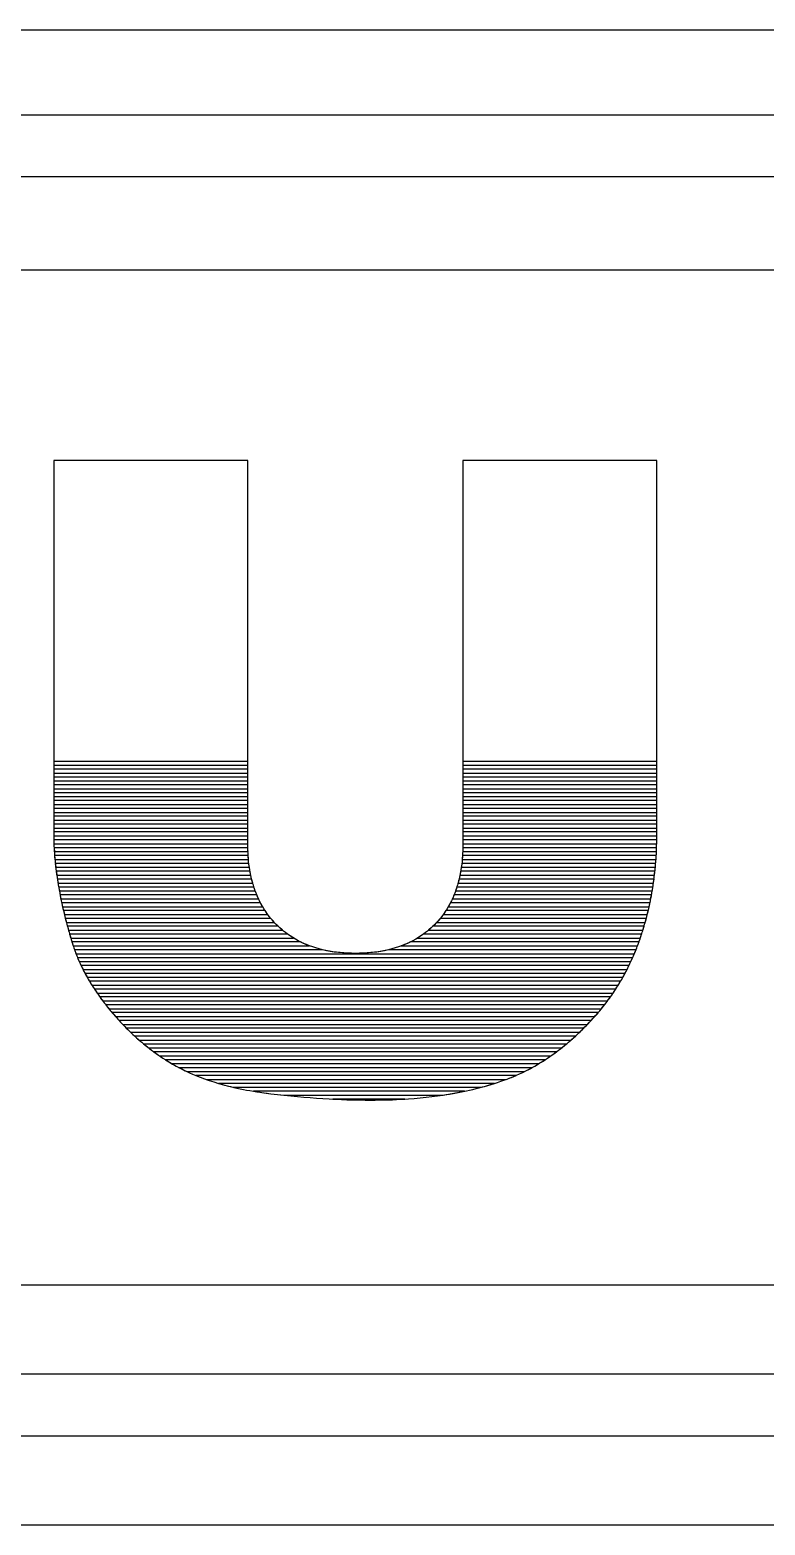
# Model space of a CAD drawing. Header units: inches. Extents: x -18.82 to -13.93, y 5.38 to 6.84.
# Drawn here: x -16.329 to -15.786, y 5.553 to 6.658 of the extents above; entities that cross this region are included whole.
import ezdxf

# ---------------------------------------------------------------- set-up
doc = ezdxf.new("R2010")
doc.units = ezdxf.units.IN
doc.header["$MEASUREMENT"] = 0
doc.layers.add('Layer 1', color=7, linetype='Continuous')

msp = doc.modelspace()

# ---------------------------------------------------------------- linework, layer by layer
at = {"layer": 'Layer 1', "color": 155}
for points in [[(-17.4468, 6.6584), (-17.4005, 6.6046), (-17.3609, 6.545), (-17.3292, 6.4808), (-17.3292, 6.4808), (-17.3292, 6.4808), (-13.9252, 6.4808), (-13.9252, 6.4808), (-13.9252, 6.4808), (-13.9252, 6.4808), (-13.9252, 6.6584), (-13.9252, 6.6584), (-13.9252, 6.6584), (-13.9252, 6.6584), (-17.4468, 6.6584), (-17.4468, 6.6584)], [(-16.3115, 6.1149), (-16.3115, 6.1149), (-16.3115, 6.3401), (-16.3115, 6.3401), (-16.3115, 6.3401), (-16.3115, 6.3401), (-16.1683, 6.3401), (-16.1683, 6.3401), (-16.1683, 6.3401), (-16.1683, 6.3401), (-16.1683, 6.1149), (-16.1683, 6.1149), (-16.1683, 6.1149), (-16.1683, 6.1149), (-16.3115, 6.1149), (-16.3115, 6.1149)], [(-16.0095, 6.3401), (-16.0095, 6.3401), (-15.8662, 6.3401), (-15.8662, 6.3401), (-15.8662, 6.3401), (-15.8662, 6.3401), (-15.8662, 6.1149), (-15.8662, 6.1149), (-15.8662, 6.1149), (-15.8662, 6.1149), (-16.0095, 6.1149), (-16.0095, 6.1149), (-16.0095, 6.1149), (-16.0095, 6.1149), (-16.0095, 6.3401), (-16.0095, 6.3401)], [(-16.3115, 6.1091), (-16.3115, 6.1091), (-16.3115, 6.1178), (-16.3115, 6.1178), (-16.3115, 6.1178), (-16.3115, 6.1178), (-16.1683, 6.1178), (-16.1683, 6.1178), (-16.1683, 6.1178), (-16.1683, 6.1178), (-16.1683, 6.1091), (-16.1683, 6.1091), (-16.1683, 6.1091), (-16.1683, 6.1091), (-16.3115, 6.1091), (-16.3115, 6.1091)], [(-16.3115, 6.1033), (-16.3115, 6.1033), (-16.3115, 6.112), (-16.3115, 6.112), (-16.3115, 6.112), (-16.3115, 6.112), (-16.1683, 6.112), (-16.1683, 6.112), (-16.1683, 6.112), (-16.1683, 6.112), (-16.1683, 6.1033), (-16.1683, 6.1033), (-16.1683, 6.1033), (-16.1683, 6.1033), (-16.3115, 6.1033), (-16.3115, 6.1033)], [(-16.0095, 6.1178), (-16.0095, 6.1178), (-15.8662, 6.1178), (-15.8662, 6.1178), (-15.8662, 6.1178), (-15.8662, 6.1178), (-15.8662, 6.1091), (-15.8662, 6.1091), (-15.8662, 6.1091), (-15.8662, 6.1091), (-16.0095, 6.1091), (-16.0095, 6.1091), (-16.0095, 6.1091), (-16.0095, 6.1091), (-16.0095, 6.1178), (-16.0095, 6.1178)], [(-16.0095, 6.112), (-16.0095, 6.112), (-15.8662, 6.112), (-15.8662, 6.112), (-15.8662, 6.112), (-15.8662, 6.112), (-15.8662, 6.1033), (-15.8662, 6.1033), (-15.8662, 6.1033), (-15.8662, 6.1033), (-16.0095, 6.1033), (-16.0095, 6.1033), (-16.0095, 6.1033), (-16.0095, 6.1033), (-16.0095, 6.112), (-16.0095, 6.112)], [(-16.3115, 6.0975), (-16.3115, 6.0975), (-16.3115, 6.1062), (-16.3115, 6.1062), (-16.3115, 6.1062), (-16.3115, 6.1062), (-16.1683, 6.1062), (-16.1683, 6.1062), (-16.1683, 6.1062), (-16.1683, 6.1062), (-16.1683, 6.0975), (-16.1683, 6.0975), (-16.1683, 6.0975), (-16.1683, 6.0975), (-16.3115, 6.0975), (-16.3115, 6.0975)], [(-16.3115, 6.0917), (-16.3115, 6.0917), (-16.3115, 6.1004), (-16.3115, 6.1004), (-16.3115, 6.1004), (-16.3115, 6.1004), (-16.1683, 6.1004), (-16.1683, 6.1004), (-16.1683, 6.1004), (-16.1683, 6.1004), (-16.1683, 6.0917), (-16.1683, 6.0917), (-16.1683, 6.0917), (-16.1683, 6.0917), (-16.3115, 6.0917), (-16.3115, 6.0917)], [(-16.0095, 6.1062), (-16.0095, 6.1062), (-15.8662, 6.1062), (-15.8662, 6.1062), (-15.8662, 6.1062), (-15.8662, 6.1062), (-15.8662, 6.0975), (-15.8662, 6.0975), (-15.8662, 6.0975), (-15.8662, 6.0975), (-16.0095, 6.0975), (-16.0095, 6.0975), (-16.0095, 6.0975), (-16.0095, 6.0975), (-16.0095, 6.1062), (-16.0095, 6.1062)], [(-16.0095, 6.1004), (-16.0095, 6.1004), (-15.8662, 6.1004), (-15.8662, 6.1004), (-15.8662, 6.1004), (-15.8662, 6.1004), (-15.8662, 6.0917), (-15.8662, 6.0917), (-15.8662, 6.0917), (-15.8662, 6.0917), (-16.0095, 6.0917), (-16.0095, 6.0917), (-16.0095, 6.0917), (-16.0095, 6.0917), (-16.0095, 6.1004), (-16.0095, 6.1004)], [(-16.3115, 6.0859), (-16.3115, 6.0859), (-16.3115, 6.0946), (-16.3115, 6.0946), (-16.3115, 6.0946), (-16.3115, 6.0946), (-16.1683, 6.0946), (-16.1683, 6.0946), (-16.1683, 6.0946), (-16.1683, 6.0946), (-16.1683, 6.0859), (-16.1683, 6.0859), (-16.1683, 6.0859), (-16.1683, 6.0859), (-16.3115, 6.0859), (-16.3115, 6.0859)], [(-16.3115, 6.0801), (-16.3115, 6.0801), (-16.3115, 6.0888), (-16.3115, 6.0888), (-16.3115, 6.0888), (-16.3115, 6.0888), (-16.1683, 6.0888), (-16.1683, 6.0888), (-16.1683, 6.0888), (-16.1683, 6.0888), (-16.1683, 6.0801), (-16.1683, 6.0801), (-16.1683, 6.0801), (-16.1683, 6.0801), (-16.3115, 6.0801), (-16.3115, 6.0801)], [(-16.0095, 6.0946), (-16.0095, 6.0946), (-15.8662, 6.0946), (-15.8662, 6.0946), (-15.8662, 6.0946), (-15.8662, 6.0946), (-15.8662, 6.0859), (-15.8662, 6.0859), (-15.8662, 6.0859), (-15.8662, 6.0859), (-16.0095, 6.0859), (-16.0095, 6.0859), (-16.0095, 6.0859), (-16.0095, 6.0859), (-16.0095, 6.0946), (-16.0095, 6.0946)], [(-16.0095, 6.0888), (-16.0095, 6.0888), (-15.8662, 6.0888), (-15.8662, 6.0888), (-15.8662, 6.0888), (-15.8662, 6.0888), (-15.8662, 6.0801), (-15.8662, 6.0801), (-15.8662, 6.0801), (-15.8662, 6.0801), (-16.0095, 6.0801), (-16.0095, 6.0801), (-16.0095, 6.0801), (-16.0095, 6.0801), (-16.0095, 6.0888), (-16.0095, 6.0888)], [(-17.3322, 5.731), (-17.3645, 5.6666), (-17.4048, 5.607), (-17.4519, 5.5534), (-17.4519, 5.5534), (-17.4519, 5.5534), (-13.9252, 5.5534), (-13.9252, 5.5534), (-13.9252, 5.5534), (-13.9252, 5.5534), (-13.9252, 5.731), (-13.9252, 5.731), (-13.9252, 5.731), (-13.9252, 5.731), (-17.3322, 5.731), (-17.3322, 5.731)]]:
    msp.add_open_spline(points, degree=3, knots=[0, 0, 0, 0, 0.2, 0.2, 0.2, 0.2, 0.4, 0.4, 0.4, 0.4, 0.6, 0.6, 0.6, 0.6, 1, 1, 1, 1], dxfattribs=at)
at = {"layer": 'Layer 1', "color": 7}
for points in [[(-17.3978, 6.5957), (-17.3872, 6.5808), (-17.3769, 6.5655), (-17.3673, 6.5498), (-17.3673, 6.5498), (-17.3673, 6.5498), (-13.9252, 6.5498), (-13.9252, 6.5498), (-13.9252, 6.5498), (-13.9252, 6.5498), (-13.9252, 6.5957), (-13.9252, 6.5957), (-13.9252, 6.5957), (-13.9252, 6.5957), (-17.3978, 6.5957), (-17.3978, 6.5957)], [(-17.369, 5.6652), (-17.3787, 5.6495), (-17.389, 5.6342), (-17.3997, 5.6192), (-17.3997, 5.6192), (-17.3997, 5.6192), (-13.9252, 5.6192), (-13.9252, 5.6192), (-13.9252, 5.6192), (-13.9252, 5.6192), (-13.9252, 5.6652), (-13.9252, 5.6652), (-13.9252, 5.6652), (-13.9252, 5.6652), (-17.369, 5.6652), (-17.369, 5.6652)]]:
    msp.add_open_spline(points, degree=3, knots=[0, 0, 0, 0, 0.2, 0.2, 0.2, 0.2, 0.4, 0.4, 0.4, 0.4, 0.6, 0.6, 0.6, 0.6, 1, 1, 1, 1], dxfattribs=at)
at = {"layer": 'Layer 1', "color": 165}
for points, knots in [([(-16.3115, 6.0743), (-16.3115, 6.0743), (-16.3115, 6.083), (-16.3115, 6.083), (-16.3115, 6.083), (-16.3115, 6.083), (-16.1683, 6.083), (-16.1683, 6.083), (-16.1683, 6.083), (-16.1683, 6.083), (-16.1683, 6.0743), (-16.1683, 6.0743), (-16.1683, 6.0743), (-16.1683, 6.0743), (-16.3115, 6.0743), (-16.3115, 6.0743)], [0, 0, 0, 0, 0.2, 0.2, 0.2, 0.2, 0.4, 0.4, 0.4, 0.4, 0.6, 0.6, 0.6, 0.6, 1, 1, 1, 1]), ([(-16.0095, 6.083), (-16.0095, 6.083), (-15.8662, 6.083), (-15.8662, 6.083), (-15.8662, 6.083), (-15.8662, 6.083), (-15.8662, 6.0743), (-15.8662, 6.0743), (-15.8662, 6.0743), (-15.8662, 6.0743), (-16.0095, 6.0743), (-16.0095, 6.0743), (-16.0095, 6.0743), (-16.0095, 6.0743), (-16.0095, 6.083), (-16.0095, 6.083)], [0, 0, 0, 0, 0.2, 0.2, 0.2, 0.2, 0.4, 0.4, 0.4, 0.4, 0.6, 0.6, 0.6, 0.6, 1, 1, 1, 1]), ([(-16.3115, 6.0685), (-16.3115, 6.0685), (-16.3115, 6.0772), (-16.3115, 6.0772), (-16.3115, 6.0772), (-16.3115, 6.0772), (-16.1683, 6.0772), (-16.1683, 6.0772), (-16.1683, 6.0772), (-16.1683, 6.0772), (-16.1683, 6.0685), (-16.1683, 6.0685), (-16.1683, 6.0685), (-16.1683, 6.0685), (-16.3115, 6.0685), (-16.3115, 6.0685)], [0, 0, 0, 0, 0.2, 0.2, 0.2, 0.2, 0.4, 0.4, 0.4, 0.4, 0.6, 0.6, 0.6, 0.6, 1, 1, 1, 1]), ([(-16.3115, 6.0632), (-16.3115, 6.0632), (-16.3115, 6.0714), (-16.3115, 6.0714), (-16.3115, 6.0714), (-16.3115, 6.0714), (-16.1683, 6.0714), (-16.1683, 6.0714), (-16.1683, 6.0714), (-16.1683, 6.0714), (-16.1683, 6.0627), (-16.1683, 6.0627), (-16.1683, 6.0627), (-16.1683, 6.0627), (-16.3115, 6.0627), (-16.3115, 6.0627), (-16.3115, 6.0627), (-16.3115, 6.0627), (-16.3115, 6.0632), (-16.3115, 6.0632)], [0, 0, 0, 0, 0.166667, 0.166667, 0.166667, 0.166667, 0.333333, 0.333333, 0.333333, 0.333333, 0.5, 0.5, 0.5, 0.5, 0.666667, 0.666667, 0.666667, 0.666667, 1, 1, 1, 1]), ([(-16.0095, 6.0772), (-16.0095, 6.0772), (-15.8662, 6.0772), (-15.8662, 6.0772), (-15.8662, 6.0772), (-15.8662, 6.0772), (-15.8662, 6.0685), (-15.8662, 6.0685), (-15.8662, 6.0685), (-15.8662, 6.0685), (-16.0095, 6.0685), (-16.0095, 6.0685), (-16.0095, 6.0685), (-16.0095, 6.0685), (-16.0095, 6.0772), (-16.0095, 6.0772)], [0, 0, 0, 0, 0.2, 0.2, 0.2, 0.2, 0.4, 0.4, 0.4, 0.4, 0.6, 0.6, 0.6, 0.6, 1, 1, 1, 1]), ([(-16.0095, 6.0714), (-16.0095, 6.0714), (-15.8662, 6.0714), (-15.8662, 6.0714), (-15.8662, 6.0714), (-15.8662, 6.0714), (-15.8662, 6.0632), (-15.8662, 6.0632), (-15.8662, 6.0632), (-15.8662, 6.0632), (-15.8662, 6.0627), (-15.8662, 6.0627), (-15.8662, 6.0627), (-15.8662, 6.0627), (-16.0095, 6.0627), (-16.0095, 6.0627), (-16.0095, 6.0627), (-16.0095, 6.0627), (-16.0095, 6.0714), (-16.0095, 6.0714)], [0, 0, 0, 0, 0.166667, 0.166667, 0.166667, 0.166667, 0.333333, 0.333333, 0.333333, 0.333333, 0.5, 0.5, 0.5, 0.5, 0.666667, 0.666667, 0.666667, 0.666667, 1, 1, 1, 1]), ([(-16.3115, 6.0632), (-16.3115, 6.0632), (-16.3115, 6.0656), (-16.3115, 6.0656), (-16.3115, 6.0656), (-16.3115, 6.0656), (-16.1683, 6.0656), (-16.1683, 6.0656), (-16.1683, 6.0656), (-16.1683, 6.0656), (-16.1683, 6.0569), (-16.1683, 6.0569), (-16.1683, 6.0569), (-16.1683, 6.0569), (-16.3114, 6.0569), (-16.3114, 6.0569), (-16.3114, 6.0569), (-16.3115, 6.059), (-16.3115, 6.0611), (-16.3115, 6.0632)], [0, 0, 0, 0, 0.166667, 0.166667, 0.166667, 0.166667, 0.333333, 0.333333, 0.333333, 0.333333, 0.5, 0.5, 0.5, 0.5, 0.666667, 0.666667, 0.666667, 0.666667, 1, 1, 1, 1]), ([(-16.3115, 6.0598), (-16.3115, 6.0598), (-16.1683, 6.0598), (-16.1683, 6.0598), (-16.1683, 6.0598), (-16.1683, 6.0598), (-16.1683, 6.0566), (-16.1683, 6.0566), (-16.1683, 6.0566), (-16.1683, 6.0547), (-16.1682, 6.0529), (-16.1681, 6.0511), (-16.1681, 6.0511), (-16.1681, 6.0511), (-16.3111, 6.0511), (-16.3111, 6.0511), (-16.3111, 6.0511), (-16.3113, 6.054), (-16.3115, 6.0569), (-16.3115, 6.0598)], [0, 0, 0, 0, 0.166667, 0.166667, 0.166667, 0.166667, 0.333333, 0.333333, 0.333333, 0.333333, 0.5, 0.5, 0.5, 0.5, 0.666667, 0.666667, 0.666667, 0.666667, 1, 1, 1, 1]), ([(-16.0095, 6.0598), (-16.0095, 6.0598), (-15.8662, 6.0598), (-15.8662, 6.0598), (-15.8662, 6.0598), (-15.8663, 6.0569), (-15.8664, 6.0539), (-15.8665, 6.0511), (-15.8665, 6.0511), (-15.8665, 6.0511), (-16.0096, 6.0511), (-16.0096, 6.0511), (-16.0096, 6.0511), (-16.0095, 6.0529), (-16.0095, 6.0547), (-16.0095, 6.0566), (-16.0095, 6.0566), (-16.0095, 6.0566), (-16.0095, 6.0598), (-16.0095, 6.0598)], [0, 0, 0, 0, 0.166667, 0.166667, 0.166667, 0.166667, 0.333333, 0.333333, 0.333333, 0.333333, 0.5, 0.5, 0.5, 0.5, 0.666667, 0.666667, 0.666667, 0.666667, 1, 1, 1, 1]), ([(-16.0095, 6.0656), (-16.0095, 6.0656), (-15.8662, 6.0656), (-15.8662, 6.0656), (-15.8662, 6.0656), (-15.8662, 6.0656), (-15.8662, 6.0632), (-15.8662, 6.0632), (-15.8662, 6.0632), (-15.8662, 6.0611), (-15.8662, 6.059), (-15.8663, 6.0569), (-15.8663, 6.0569), (-15.8663, 6.0569), (-16.0095, 6.0569), (-16.0095, 6.0569), (-16.0095, 6.0569), (-16.0095, 6.0569), (-16.0095, 6.0656), (-16.0095, 6.0656)], [0, 0, 0, 0, 0.166667, 0.166667, 0.166667, 0.166667, 0.333333, 0.333333, 0.333333, 0.333333, 0.5, 0.5, 0.5, 0.5, 0.666667, 0.666667, 0.666667, 0.666667, 1, 1, 1, 1]), ([(-16.3113, 6.054), (-16.3113, 6.054), (-16.1682, 6.054), (-16.1682, 6.054), (-16.1682, 6.054), (-16.1682, 6.051), (-16.168, 6.0481), (-16.1678, 6.0453), (-16.1678, 6.0453), (-16.1678, 6.0453), (-16.3107, 6.0453), (-16.3107, 6.0453), (-16.3107, 6.0453), (-16.311, 6.0482), (-16.3112, 6.0511), (-16.3113, 6.054)], [0, 0, 0, 0, 0.2, 0.2, 0.2, 0.2, 0.4, 0.4, 0.4, 0.4, 0.6, 0.6, 0.6, 0.6, 1, 1, 1, 1]), ([(-16.3109, 6.0482), (-16.3109, 6.0482), (-16.168, 6.0482), (-16.168, 6.0482), (-16.168, 6.0482), (-16.1678, 6.0452), (-16.1675, 6.0423), (-16.1671, 6.0395), (-16.1671, 6.0395), (-16.1671, 6.0395), (-16.3101, 6.0395), (-16.3101, 6.0395), (-16.3101, 6.0395), (-16.3104, 6.0424), (-16.3107, 6.0453), (-16.3109, 6.0482)], [0, 0, 0, 0, 0.2, 0.2, 0.2, 0.2, 0.4, 0.4, 0.4, 0.4, 0.6, 0.6, 0.6, 0.6, 1, 1, 1, 1]), ([(-16.0097, 6.0482), (-16.0097, 6.0482), (-15.8666, 6.0482), (-15.8666, 6.0482), (-15.8666, 6.0482), (-15.8668, 6.0452), (-15.867, 6.0423), (-15.8673, 6.0395), (-15.8673, 6.0395), (-15.8673, 6.0395), (-16.0106, 6.0395), (-16.0106, 6.0395), (-16.0106, 6.0395), (-16.0102, 6.0423), (-16.0099, 6.0452), (-16.0097, 6.0482)], [0, 0, 0, 0, 0.2, 0.2, 0.2, 0.2, 0.4, 0.4, 0.4, 0.4, 0.6, 0.6, 0.6, 0.6, 1, 1, 1, 1]), ([(-16.0095, 6.054), (-16.0095, 6.054), (-15.8664, 6.054), (-15.8664, 6.054), (-15.8664, 6.054), (-15.8665, 6.051), (-15.8666, 6.0481), (-15.8668, 6.0453), (-15.8668, 6.0453), (-15.8668, 6.0453), (-16.01, 6.0453), (-16.01, 6.0453), (-16.01, 6.0453), (-16.0097, 6.0481), (-16.0096, 6.051), (-16.0095, 6.054)], [0, 0, 0, 0, 0.2, 0.2, 0.2, 0.2, 0.4, 0.4, 0.4, 0.4, 0.6, 0.6, 0.6, 0.6, 1, 1, 1, 1]), ([(-16.3104, 6.0424), (-16.3104, 6.0424), (-16.1675, 6.0424), (-16.1675, 6.0424), (-16.1675, 6.0424), (-16.1671, 6.0394), (-16.1666, 6.0365), (-16.166, 6.0336), (-16.166, 6.0336), (-16.166, 6.0336), (-16.3093, 6.0336), (-16.3093, 6.0336), (-16.3093, 6.0336), (-16.3097, 6.0366), (-16.3101, 6.0395), (-16.3104, 6.0424)], [0, 0, 0, 0, 0.2, 0.2, 0.2, 0.2, 0.4, 0.4, 0.4, 0.4, 0.6, 0.6, 0.6, 0.6, 1, 1, 1, 1]), ([(-16.3097, 6.0366), (-16.3097, 6.0366), (-16.1666, 6.0366), (-16.1666, 6.0366), (-16.1666, 6.0366), (-16.1661, 6.0336), (-16.1654, 6.0306), (-16.1646, 6.0278), (-16.1646, 6.0278), (-16.1646, 6.0278), (-16.3084, 6.0278), (-16.3084, 6.0278), (-16.3084, 6.0278), (-16.3089, 6.0308), (-16.3094, 6.0337), (-16.3097, 6.0366)], [0, 0, 0, 0, 0.2, 0.2, 0.2, 0.2, 0.4, 0.4, 0.4, 0.4, 0.6, 0.6, 0.6, 0.6, 1, 1, 1, 1]), ([(-16.0111, 6.0366), (-16.0111, 6.0366), (-15.8676, 6.0366), (-15.8676, 6.0366), (-15.8676, 6.0366), (-15.8679, 6.0336), (-15.8683, 6.0307), (-15.8687, 6.0278), (-15.8687, 6.0278), (-15.8687, 6.0278), (-16.013, 6.0278), (-16.013, 6.0278), (-16.013, 6.0278), (-16.0123, 6.0306), (-16.0116, 6.0335), (-16.0111, 6.0366)], [0, 0, 0, 0, 0.2, 0.2, 0.2, 0.2, 0.4, 0.4, 0.4, 0.4, 0.6, 0.6, 0.6, 0.6, 1, 1, 1, 1]), ([(-16.0103, 6.0424), (-16.0103, 6.0424), (-15.8671, 6.0424), (-15.8671, 6.0424), (-15.8671, 6.0424), (-15.8673, 6.0394), (-15.8676, 6.0365), (-15.8679, 6.0336), (-15.8679, 6.0336), (-15.8679, 6.0336), (-16.0116, 6.0336), (-16.0116, 6.0336), (-16.0116, 6.0336), (-16.0111, 6.0365), (-16.0106, 6.0394), (-16.0103, 6.0424)], [0, 0, 0, 0, 0.2, 0.2, 0.2, 0.2, 0.4, 0.4, 0.4, 0.4, 0.6, 0.6, 0.6, 0.6, 1, 1, 1, 1]), ([(-16.3089, 6.0307), (-16.3089, 6.0307), (-16.1654, 6.0307), (-16.1654, 6.0307), (-16.1654, 6.0307), (-16.1646, 6.0277), (-16.1638, 6.0248), (-16.1627, 6.022), (-16.1627, 6.022), (-16.1627, 6.022), (-16.3074, 6.022), (-16.3074, 6.022), (-16.3074, 6.022), (-16.308, 6.025), (-16.3085, 6.0279), (-16.3089, 6.0307)], [0, 0, 0, 0, 0.2, 0.2, 0.2, 0.2, 0.4, 0.4, 0.4, 0.4, 0.6, 0.6, 0.6, 0.6, 1, 1, 1, 1]), ([(-16.3079, 6.0249), (-16.3079, 6.0249), (-16.1637, 6.0249), (-16.1637, 6.0249), (-16.1637, 6.0249), (-16.1628, 6.0219), (-16.1616, 6.019), (-16.1603, 6.0162), (-16.1603, 6.0162), (-16.1603, 6.0162), (-16.3063, 6.0162), (-16.3063, 6.0162), (-16.3063, 6.0162), (-16.3069, 6.0192), (-16.3074, 6.0221), (-16.3079, 6.0249)], [0, 0, 0, 0, 0.2, 0.2, 0.2, 0.2, 0.4, 0.4, 0.4, 0.4, 0.6, 0.6, 0.6, 0.6, 1, 1, 1, 1]), ([(-16.0139, 6.0249), (-16.0139, 6.0249), (-15.8691, 6.0249), (-15.8691, 6.0249), (-15.8691, 6.0249), (-15.8696, 6.022), (-15.8701, 6.0191), (-15.8707, 6.0162), (-15.8707, 6.0162), (-15.8707, 6.0162), (-16.0172, 6.0162), (-16.0172, 6.0162), (-16.0172, 6.0162), (-16.0159, 6.019), (-16.0148, 6.0219), (-16.0139, 6.0249)], [0, 0, 0, 0, 0.2, 0.2, 0.2, 0.2, 0.4, 0.4, 0.4, 0.4, 0.6, 0.6, 0.6, 0.6, 1, 1, 1, 1]), ([(-16.0123, 6.0307), (-16.0123, 6.0307), (-15.8683, 6.0307), (-15.8683, 6.0307), (-15.8683, 6.0307), (-15.8687, 6.0278), (-15.8691, 6.0249), (-15.8696, 6.022), (-15.8696, 6.022), (-15.8696, 6.022), (-16.0149, 6.022), (-16.0149, 6.022), (-16.0149, 6.022), (-16.0139, 6.0248), (-16.013, 6.0277), (-16.0123, 6.0307)], [0, 0, 0, 0, 0.2, 0.2, 0.2, 0.2, 0.4, 0.4, 0.4, 0.4, 0.6, 0.6, 0.6, 0.6, 1, 1, 1, 1]), ([(-16.3069, 6.0191), (-16.3069, 6.0191), (-16.1616, 6.0191), (-16.1616, 6.0191), (-16.1616, 6.0191), (-16.1603, 6.0161), (-16.1589, 6.0132), (-16.1573, 6.0104), (-16.1573, 6.0104), (-16.1573, 6.0104), (-16.305, 6.0104), (-16.305, 6.0104), (-16.305, 6.0104), (-16.3057, 6.0134), (-16.3063, 6.0163), (-16.3069, 6.0191)], [0, 0, 0, 0, 0.2, 0.2, 0.2, 0.2, 0.4, 0.4, 0.4, 0.4, 0.6, 0.6, 0.6, 0.6, 1, 1, 1, 1]), ([(-16.3057, 6.0133), (-16.3057, 6.0133), (-16.1589, 6.0133), (-16.1589, 6.0133), (-16.1589, 6.0133), (-16.1573, 6.0103), (-16.1555, 6.0074), (-16.1535, 6.0046), (-16.1535, 6.0046), (-16.1535, 6.0046), (-16.3037, 6.0046), (-16.3037, 6.0046), (-16.3037, 6.0046), (-16.3044, 6.0076), (-16.3051, 6.0105), (-16.3057, 6.0133)], [0, 0, 0, 0, 0.2, 0.2, 0.2, 0.2, 0.4, 0.4, 0.4, 0.4, 0.6, 0.6, 0.6, 0.6, 1, 1, 1, 1]), ([(-16.0186, 6.0133), (-16.0186, 6.0133), (-15.8713, 6.0133), (-15.8713, 6.0133), (-15.8713, 6.0133), (-15.8719, 6.0104), (-15.8725, 6.0075), (-15.8733, 6.0046), (-15.8733, 6.0046), (-15.8733, 6.0046), (-16.024, 6.0046), (-16.024, 6.0046), (-16.024, 6.0046), (-16.022, 6.0074), (-16.0202, 6.0103), (-16.0186, 6.0133)], [0, 0, 0, 0, 0.2, 0.2, 0.2, 0.2, 0.4, 0.4, 0.4, 0.4, 0.6, 0.6, 0.6, 0.6, 1, 1, 1, 1]), ([(-16.016, 6.0191), (-16.016, 6.0191), (-15.8701, 6.0191), (-15.8701, 6.0191), (-15.8701, 6.0191), (-15.8707, 6.0162), (-15.8712, 6.0133), (-15.8719, 6.0104), (-15.8719, 6.0104), (-15.8719, 6.0104), (-16.0202, 6.0104), (-16.0202, 6.0104), (-16.0202, 6.0104), (-16.0186, 6.0132), (-16.0172, 6.0161), (-16.016, 6.0191)], [0, 0, 0, 0, 0.2, 0.2, 0.2, 0.2, 0.4, 0.4, 0.4, 0.4, 0.6, 0.6, 0.6, 0.6, 1, 1, 1, 1]), ([(-16.3044, 6.0075), (-16.3044, 6.0075), (-16.1555, 6.0075), (-16.1555, 6.0075), (-16.1555, 6.0075), (-16.1535, 6.0044), (-16.1512, 6.0015), (-16.1487, 5.9988), (-16.1487, 5.9988), (-16.1487, 5.9988), (-16.3022, 5.9988), (-16.3022, 5.9988), (-16.3022, 5.9988), (-16.303, 6.0018), (-16.3037, 6.0047), (-16.3044, 6.0075)], [0, 0, 0, 0, 0.2, 0.2, 0.2, 0.2, 0.4, 0.4, 0.4, 0.4, 0.6, 0.6, 0.6, 0.6, 1, 1, 1, 1]), ([(-16.303, 6.0017), (-16.303, 6.0017), (-16.1512, 6.0017), (-16.1512, 6.0017), (-16.1512, 6.0017), (-16.15, 6.0002), (-16.1486, 5.9987), (-16.1472, 5.9972), (-16.1472, 5.9972), (-16.1457, 5.9958), (-16.1442, 5.9944), (-16.1426, 5.993), (-16.1426, 5.993), (-16.1426, 5.993), (-16.3006, 5.993), (-16.3006, 5.993), (-16.3006, 5.993), (-16.3015, 5.996), (-16.3022, 5.9989), (-16.303, 6.0017)], [0, 0, 0, 0, 0.166667, 0.166667, 0.166667, 0.166667, 0.333333, 0.333333, 0.333333, 0.333333, 0.5, 0.5, 0.5, 0.5, 0.666667, 0.666667, 0.666667, 0.666667, 1, 1, 1, 1]), ([(-16.0262, 6.0017), (-16.0262, 6.0017), (-15.874, 6.0017), (-15.874, 6.0017), (-15.874, 6.0017), (-15.8748, 5.9988), (-15.8756, 5.9959), (-15.8765, 5.993), (-15.8765, 5.993), (-15.8765, 5.993), (-16.0348, 5.993), (-16.0348, 5.993), (-16.0348, 5.993), (-16.0333, 5.9943), (-16.0319, 5.9956), (-16.0305, 5.9969), (-16.0305, 5.9969), (-16.029, 5.9985), (-16.0276, 6.0001), (-16.0262, 6.0017)], [0, 0, 0, 0, 0.166667, 0.166667, 0.166667, 0.166667, 0.333333, 0.333333, 0.333333, 0.333333, 0.5, 0.5, 0.5, 0.5, 0.666667, 0.666667, 0.666667, 0.666667, 1, 1, 1, 1]), ([(-16.022, 6.0075), (-16.022, 6.0075), (-15.8726, 6.0075), (-15.8726, 6.0075), (-15.8726, 6.0075), (-15.8733, 6.0046), (-15.874, 6.0017), (-15.8748, 5.9988), (-15.8748, 5.9988), (-15.8748, 5.9988), (-16.0287, 5.9988), (-16.0287, 5.9988), (-16.0287, 5.9988), (-16.0262, 6.0015), (-16.024, 6.0044), (-16.022, 6.0075)], [0, 0, 0, 0, 0.2, 0.2, 0.2, 0.2, 0.4, 0.4, 0.4, 0.4, 0.6, 0.6, 0.6, 0.6, 1, 1, 1, 1]), ([(-16.3014, 5.9959), (-16.3014, 5.9959), (-16.1459, 5.9959), (-16.1459, 5.9959), (-16.1459, 5.9959), (-16.1424, 5.9926), (-16.1386, 5.9897), (-16.1346, 5.9872), (-16.1346, 5.9872), (-16.1346, 5.9872), (-16.299, 5.9872), (-16.299, 5.9872), (-16.299, 5.9872), (-16.2998, 5.9902), (-16.3007, 5.9931), (-16.3014, 5.9959)], [0, 0, 0, 0, 0.2, 0.2, 0.2, 0.2, 0.4, 0.4, 0.4, 0.4, 0.6, 0.6, 0.6, 0.6, 1, 1, 1, 1]), ([(-16.2998, 5.9901), (-16.2998, 5.9901), (-16.1389, 5.9901), (-16.1389, 5.9901), (-16.1389, 5.9901), (-16.134, 5.9865), (-16.1285, 5.9836), (-16.1226, 5.9814), (-16.1226, 5.9814), (-16.1226, 5.9814), (-16.2972, 5.9814), (-16.2972, 5.9814), (-16.2972, 5.9814), (-16.2976, 5.9825), (-16.2979, 5.9836), (-16.2982, 5.9847), (-16.2982, 5.9847), (-16.2988, 5.9865), (-16.2993, 5.9883), (-16.2998, 5.9901)], [0, 0, 0, 0, 0.166667, 0.166667, 0.166667, 0.166667, 0.333333, 0.333333, 0.333333, 0.333333, 0.5, 0.5, 0.5, 0.5, 0.666667, 0.666667, 0.666667, 0.666667, 1, 1, 1, 1]), ([(-16.0385, 5.9901), (-16.0385, 5.9901), (-15.8775, 5.9901), (-15.8775, 5.9901), (-15.8775, 5.9901), (-15.878, 5.9886), (-15.8785, 5.987), (-15.879, 5.9855), (-15.879, 5.9855), (-15.8795, 5.9841), (-15.88, 5.9828), (-15.8805, 5.9814), (-15.8805, 5.9814), (-15.8805, 5.9814), (-16.0549, 5.9814), (-16.0549, 5.9814), (-16.0549, 5.9814), (-16.0489, 5.9836), (-16.0435, 5.9865), (-16.0385, 5.9901)], [0, 0, 0, 0, 0.166667, 0.166667, 0.166667, 0.166667, 0.333333, 0.333333, 0.333333, 0.333333, 0.5, 0.5, 0.5, 0.5, 0.666667, 0.666667, 0.666667, 0.666667, 1, 1, 1, 1]), ([(-16.0316, 5.9959), (-16.0316, 5.9959), (-15.8757, 5.9959), (-15.8757, 5.9959), (-15.8757, 5.9959), (-15.8765, 5.993), (-15.8775, 5.9901), (-15.8784, 5.9872), (-15.8784, 5.9872), (-15.8784, 5.9872), (-16.0429, 5.9872), (-16.0429, 5.9872), (-16.0429, 5.9872), (-16.0388, 5.9897), (-16.035, 5.9926), (-16.0316, 5.9959)], [0, 0, 0, 0, 0.2, 0.2, 0.2, 0.2, 0.4, 0.4, 0.4, 0.4, 0.6, 0.6, 0.6, 0.6, 1, 1, 1, 1]), ([(-16.2981, 5.9843), (-16.2981, 5.9843), (-16.1293, 5.9843), (-16.1293, 5.9843), (-16.1293, 5.9843), (-16.1179, 5.9787), (-16.1044, 5.9759), (-16.0887, 5.9759), (-16.0887, 5.9759), (-16.0731, 5.9759), (-16.0595, 5.9787), (-16.0482, 5.9843), (-16.0482, 5.9843), (-16.0482, 5.9843), (-15.8795, 5.9843), (-15.8795, 5.9843), (-15.8795, 5.9843), (-15.8805, 5.9814), (-15.8816, 5.9785), (-15.8828, 5.9756), (-15.8828, 5.9756), (-15.8828, 5.9756), (-16.2951, 5.9756), (-16.2951, 5.9756), (-16.2951, 5.9756), (-16.2962, 5.9785), (-16.2972, 5.9814), (-16.2981, 5.9843)], [0, 0, 0, 0, 0.125, 0.125, 0.125, 0.125, 0.25, 0.25, 0.25, 0.25, 0.375, 0.375, 0.375, 0.375, 0.5, 0.5, 0.5, 0.5, 0.625, 0.625, 0.625, 0.625, 0.75, 0.75, 0.75, 0.75, 1, 1, 1, 1]), ([(-16.2962, 5.9785), (-16.2962, 5.9785), (-16.113, 5.9785), (-16.113, 5.9785), (-16.113, 5.9785), (-16.1056, 5.9767), (-16.0975, 5.9759), (-16.0887, 5.9759), (-16.0887, 5.9759), (-16.0799, 5.9759), (-16.0719, 5.9767), (-16.0644, 5.9785), (-16.0644, 5.9785), (-16.0644, 5.9785), (-15.8816, 5.9785), (-15.8816, 5.9785), (-15.8816, 5.9785), (-15.8828, 5.9756), (-15.8841, 5.9727), (-15.8854, 5.9698), (-15.8854, 5.9698), (-15.8854, 5.9698), (-16.2927, 5.9698), (-16.2927, 5.9698), (-16.2927, 5.9698), (-16.294, 5.9727), (-16.2952, 5.9756), (-16.2962, 5.9785)], [0, 0, 0, 0, 0.125, 0.125, 0.125, 0.125, 0.25, 0.25, 0.25, 0.25, 0.375, 0.375, 0.375, 0.375, 0.5, 0.5, 0.5, 0.5, 0.625, 0.625, 0.625, 0.625, 0.75, 0.75, 0.75, 0.75, 1, 1, 1, 1]), ([(-16.294, 5.9727), (-16.294, 5.9727), (-15.8841, 5.9727), (-15.8841, 5.9727), (-15.8841, 5.9727), (-15.8854, 5.9698), (-15.8868, 5.9669), (-15.8882, 5.964), (-15.8882, 5.964), (-15.8882, 5.964), (-16.2899, 5.964), (-16.2899, 5.964), (-16.2899, 5.964), (-16.2914, 5.9669), (-16.2927, 5.9698), (-16.294, 5.9727)], [0, 0, 0, 0, 0.2, 0.2, 0.2, 0.2, 0.4, 0.4, 0.4, 0.4, 0.6, 0.6, 0.6, 0.6, 1, 1, 1, 1]), ([(-16.2914, 5.9669), (-16.2914, 5.9669), (-15.8868, 5.9669), (-15.8868, 5.9669), (-15.8868, 5.9669), (-15.8882, 5.9639), (-15.8897, 5.961), (-15.8913, 5.9582), (-15.8913, 5.9582), (-15.8913, 5.9582), (-16.2869, 5.9582), (-16.2869, 5.9582), (-16.2869, 5.9582), (-16.2885, 5.9611), (-16.29, 5.964), (-16.2914, 5.9669)], [0, 0, 0, 0, 0.2, 0.2, 0.2, 0.2, 0.4, 0.4, 0.4, 0.4, 0.6, 0.6, 0.6, 0.6, 1, 1, 1, 1]), ([(-16.2884, 5.9611), (-16.2884, 5.9611), (-15.8897, 5.9611), (-15.8897, 5.9611), (-15.8897, 5.9611), (-15.8913, 5.9581), (-15.893, 5.9552), (-15.8948, 5.9524), (-15.8948, 5.9524), (-15.8948, 5.9524), (-16.2834, 5.9524), (-16.2834, 5.9524), (-16.2834, 5.9524), (-16.2852, 5.9553), (-16.2869, 5.9582), (-16.2884, 5.9611)], [0, 0, 0, 0, 0.2, 0.2, 0.2, 0.2, 0.4, 0.4, 0.4, 0.4, 0.6, 0.6, 0.6, 0.6, 1, 1, 1, 1]), ([(-16.2852, 5.9553), (-16.2852, 5.9553), (-15.893, 5.9553), (-15.893, 5.9553), (-15.893, 5.9553), (-15.8948, 5.9523), (-15.8966, 5.9494), (-15.8985, 5.9466), (-15.8985, 5.9466), (-15.8985, 5.9466), (-16.2796, 5.9466), (-16.2796, 5.9466), (-16.2796, 5.9466), (-16.2816, 5.9495), (-16.2834, 5.9524), (-16.2852, 5.9553)], [0, 0, 0, 0, 0.2, 0.2, 0.2, 0.2, 0.4, 0.4, 0.4, 0.4, 0.6, 0.6, 0.6, 0.6, 1, 1, 1, 1]), ([(-16.2815, 5.9495), (-16.2815, 5.9495), (-15.8966, 5.9495), (-15.8966, 5.9495), (-15.8966, 5.9495), (-15.8985, 5.9465), (-15.9005, 5.9436), (-15.9026, 5.9408), (-15.9026, 5.9408), (-15.9026, 5.9408), (-16.2754, 5.9408), (-16.2754, 5.9408), (-16.2754, 5.9408), (-16.2776, 5.9437), (-16.2796, 5.9466), (-16.2815, 5.9495)], [0, 0, 0, 0, 0.2, 0.2, 0.2, 0.2, 0.4, 0.4, 0.4, 0.4, 0.6, 0.6, 0.6, 0.6, 1, 1, 1, 1]), ([(-16.2775, 5.9437), (-16.2775, 5.9437), (-15.9005, 5.9437), (-15.9005, 5.9437), (-15.9005, 5.9437), (-15.9026, 5.9407), (-15.9048, 5.9378), (-15.9071, 5.935), (-15.9071, 5.935), (-15.9071, 5.935), (-16.2709, 5.935), (-16.2709, 5.935), (-16.2709, 5.935), (-16.2732, 5.9379), (-16.2754, 5.9408), (-16.2775, 5.9437)], [0, 0, 0, 0, 0.2, 0.2, 0.2, 0.2, 0.4, 0.4, 0.4, 0.4, 0.6, 0.6, 0.6, 0.6, 1, 1, 1, 1]), ([(-16.2732, 5.9379), (-16.2732, 5.9379), (-15.9048, 5.9379), (-15.9048, 5.9379), (-15.9048, 5.9379), (-15.9071, 5.9349), (-15.9095, 5.932), (-15.912, 5.9292), (-15.912, 5.9292), (-15.912, 5.9292), (-16.2659, 5.9292), (-16.2659, 5.9292), (-16.2659, 5.9292), (-16.2659, 5.9292), (-16.2676, 5.9311), (-16.2676, 5.9311), (-16.2676, 5.9311), (-16.2696, 5.9334), (-16.2714, 5.9356), (-16.2732, 5.9379)], [0, 0, 0, 0, 0.166667, 0.166667, 0.166667, 0.166667, 0.333333, 0.333333, 0.333333, 0.333333, 0.5, 0.5, 0.5, 0.5, 0.666667, 0.666667, 0.666667, 0.666667, 1, 1, 1, 1])]:
    msp.add_open_spline(points, degree=3, knots=knots, dxfattribs=at)
at = {"layer": 'Layer 1', "color": 157}
for points, knots in [([(-16.2684, 5.9321), (-16.2684, 5.9321), (-15.9095, 5.9321), (-15.9095, 5.9321), (-15.9095, 5.9321), (-15.912, 5.9291), (-15.9147, 5.9262), (-15.9174, 5.9234), (-15.9174, 5.9234), (-15.9174, 5.9234), (-16.2606, 5.9234), (-16.2606, 5.9234), (-16.2606, 5.9234), (-16.263, 5.9259), (-16.2653, 5.9285), (-16.2676, 5.9311), (-16.2676, 5.9311), (-16.2676, 5.9311), (-16.2684, 5.9321), (-16.2684, 5.9321)], [0, 0, 0, 0, 0.166667, 0.166667, 0.166667, 0.166667, 0.333333, 0.333333, 0.333333, 0.333333, 0.5, 0.5, 0.5, 0.5, 0.666667, 0.666667, 0.666667, 0.666667, 1, 1, 1, 1]), ([(-16.2633, 5.9263), (-16.2633, 5.9263), (-15.9147, 5.9263), (-15.9147, 5.9263), (-15.9147, 5.9263), (-15.9162, 5.9247), (-15.9177, 5.9231), (-15.9193, 5.9215), (-15.9193, 5.9215), (-15.9206, 5.9201), (-15.922, 5.9188), (-15.9233, 5.9176), (-15.9233, 5.9176), (-15.9233, 5.9176), (-16.2548, 5.9176), (-16.2548, 5.9176), (-16.2548, 5.9176), (-16.2577, 5.9203), (-16.2605, 5.9232), (-16.2633, 5.9263)], [0, 0, 0, 0, 0.166667, 0.166667, 0.166667, 0.166667, 0.333333, 0.333333, 0.333333, 0.333333, 0.5, 0.5, 0.5, 0.5, 0.666667, 0.666667, 0.666667, 0.666667, 1, 1, 1, 1]), ([(-16.2578, 5.9205), (-16.2578, 5.9205), (-15.9203, 5.9205), (-15.9203, 5.9205), (-15.9203, 5.9205), (-15.9234, 5.9174), (-15.9265, 5.9145), (-15.9297, 5.9118), (-15.9297, 5.9118), (-15.9297, 5.9118), (-16.2485, 5.9118), (-16.2485, 5.9118), (-16.2485, 5.9118), (-16.2516, 5.9145), (-16.2547, 5.9174), (-16.2578, 5.9205)], [0, 0, 0, 0, 0.2, 0.2, 0.2, 0.2, 0.4, 0.4, 0.4, 0.4, 0.6, 0.6, 0.6, 0.6, 1, 1, 1, 1]), ([(-16.2517, 5.9147), (-16.2517, 5.9147), (-15.9264, 5.9147), (-15.9264, 5.9147), (-15.9264, 5.9147), (-15.9298, 5.9116), (-15.9332, 5.9087), (-15.9367, 5.906), (-15.9367, 5.906), (-15.9367, 5.906), (-16.2414, 5.906), (-16.2414, 5.906), (-16.2414, 5.906), (-16.2449, 5.9087), (-16.2484, 5.9116), (-16.2517, 5.9147)], [0, 0, 0, 0, 0.2, 0.2, 0.2, 0.2, 0.4, 0.4, 0.4, 0.4, 0.6, 0.6, 0.6, 0.6, 1, 1, 1, 1])]:
    msp.add_open_spline(points, degree=3, knots=knots, dxfattribs=at)
at = {"layer": 'Layer 1', "color": 167}
for points, knots in [([(-16.245, 5.9089), (-16.245, 5.9089), (-15.9331, 5.9089), (-15.9331, 5.9089), (-15.9331, 5.9089), (-15.9368, 5.9057), (-15.9406, 5.9028), (-15.9445, 5.9002), (-15.9445, 5.9002), (-15.9445, 5.9002), (-16.2335, 5.9002), (-16.2335, 5.9002), (-16.2335, 5.9002), (-16.2374, 5.9029), (-16.2413, 5.9058), (-16.245, 5.9089)], [0, 0, 0, 0, 0.2, 0.2, 0.2, 0.2, 0.4, 0.4, 0.4, 0.4, 0.6, 0.6, 0.6, 0.6, 1, 1, 1, 1]), ([(-16.2376, 5.9031), (-16.2376, 5.9031), (-15.9405, 5.9031), (-15.9405, 5.9031), (-15.9405, 5.9031), (-15.9447, 5.8999), (-15.949, 5.897), (-15.9534, 5.8944), (-15.9534, 5.8944), (-15.9534, 5.8944), (-16.2243, 5.8944), (-16.2243, 5.8944), (-16.2243, 5.8944), (-16.2288, 5.897), (-16.2332, 5.8999), (-16.2376, 5.9031)], [0, 0, 0, 0, 0.2, 0.2, 0.2, 0.2, 0.4, 0.4, 0.4, 0.4, 0.6, 0.6, 0.6, 0.6, 1, 1, 1, 1]), ([(-16.2291, 5.8973), (-16.2291, 5.8973), (-15.9488, 5.8973), (-15.9488, 5.8973), (-15.9488, 5.8973), (-15.9538, 5.894), (-15.9588, 5.8911), (-15.9639, 5.8885), (-15.9639, 5.8885), (-15.9639, 5.8885), (-16.2133, 5.8885), (-16.2133, 5.8885), (-16.2133, 5.8885), (-16.215, 5.8894), (-16.2167, 5.8902), (-16.2183, 5.8911), (-16.2183, 5.8911), (-16.222, 5.893), (-16.2256, 5.895), (-16.2291, 5.8973)], [0, 0, 0, 0, 0.166667, 0.166667, 0.166667, 0.166667, 0.333333, 0.333333, 0.333333, 0.333333, 0.5, 0.5, 0.5, 0.5, 0.666667, 0.666667, 0.666667, 0.666667, 1, 1, 1, 1]), ([(-16.2191, 5.8914), (-16.2191, 5.8914), (-15.9584, 5.8914), (-15.9584, 5.8914), (-15.9584, 5.8914), (-15.9645, 5.8881), (-15.9706, 5.8853), (-15.9768, 5.883), (-15.9768, 5.883), (-15.9768, 5.883), (-15.9775, 5.8827), (-15.9775, 5.8827), (-15.9775, 5.8827), (-15.9775, 5.8827), (-16.199, 5.8827), (-16.199, 5.8827), (-16.199, 5.8827), (-16.2059, 5.8852), (-16.2124, 5.8879), (-16.2183, 5.8911), (-16.2183, 5.8911), (-16.2183, 5.8911), (-16.2191, 5.8914), (-16.2191, 5.8914)], [0, 0, 0, 0, 0.142857, 0.142857, 0.142857, 0.142857, 0.285714, 0.285714, 0.285714, 0.285714, 0.428571, 0.428571, 0.428571, 0.428571, 0.571429, 0.571429, 0.571429, 0.571429, 0.714286, 0.714286, 0.714286, 0.714286, 1, 1, 1, 1]), ([(-16.2067, 5.8856), (-16.2067, 5.8856), (-15.9702, 5.8856), (-15.9702, 5.8856), (-15.9702, 5.8856), (-15.9724, 5.8847), (-15.9746, 5.8838), (-15.9768, 5.883), (-15.9768, 5.883), (-15.9829, 5.8807), (-15.9893, 5.8787), (-15.996, 5.8769), (-15.996, 5.8769), (-15.996, 5.8769), (-16.1788, 5.8769), (-16.1788, 5.8769), (-16.1788, 5.8769), (-16.1889, 5.8793), (-16.1982, 5.8822), (-16.2067, 5.8856)], [0, 0, 0, 0, 0.166667, 0.166667, 0.166667, 0.166667, 0.333333, 0.333333, 0.333333, 0.333333, 0.5, 0.5, 0.5, 0.5, 0.666667, 0.666667, 0.666667, 0.666667, 1, 1, 1, 1]), ([(-16.19, 5.8798), (-16.19, 5.8798), (-15.986, 5.8798), (-15.986, 5.8798), (-15.986, 5.8798), (-15.9978, 5.8761), (-16.0106, 5.8732), (-16.0243, 5.8711), (-16.0243, 5.8711), (-16.0243, 5.8711), (-16.1416, 5.8711), (-16.1416, 5.8711), (-16.1416, 5.8711), (-16.1448, 5.8715), (-16.148, 5.8718), (-16.1513, 5.8722), (-16.1513, 5.8722), (-16.1654, 5.8739), (-16.1783, 5.8764), (-16.19, 5.8798)], [0, 0, 0, 0, 0.166667, 0.166667, 0.166667, 0.166667, 0.333333, 0.333333, 0.333333, 0.333333, 0.5, 0.5, 0.5, 0.5, 0.666667, 0.666667, 0.666667, 0.666667, 1, 1, 1, 1]), ([(-16.1641, 5.874), (-16.1641, 5.874), (-16.0082, 5.874), (-16.0082, 5.874), (-16.0082, 5.874), (-16.0288, 5.8697), (-16.0519, 5.8675), (-16.0773, 5.8675), (-16.0773, 5.8675), (-16.0999, 5.8675), (-16.1246, 5.869), (-16.1513, 5.8722), (-16.1513, 5.8722), (-16.1557, 5.8727), (-16.16, 5.8734), (-16.1641, 5.874)], [0, 0, 0, 0, 0.2, 0.2, 0.2, 0.2, 0.4, 0.4, 0.4, 0.4, 0.6, 0.6, 0.6, 0.6, 1, 1, 1, 1]), ([(-16.1054, 5.8682), (-16.1054, 5.8682), (-16.0523, 5.8682), (-16.0523, 5.8682), (-16.0523, 5.8682), (-16.0604, 5.8677), (-16.0687, 5.8675), (-16.0773, 5.8675), (-16.0773, 5.8675), (-16.0773, 5.8675), (-16.0784, 5.8675), (-16.0784, 5.8675), (-16.0784, 5.8675), (-16.0871, 5.8675), (-16.0961, 5.8677), (-16.1054, 5.8682)], [0, 0, 0, 0, 0.2, 0.2, 0.2, 0.2, 0.4, 0.4, 0.4, 0.4, 0.6, 0.6, 0.6, 0.6, 1, 1, 1, 1])]:
    msp.add_open_spline(points, degree=3, knots=knots, dxfattribs=at)

doc.saveas('drawing.dxf')
